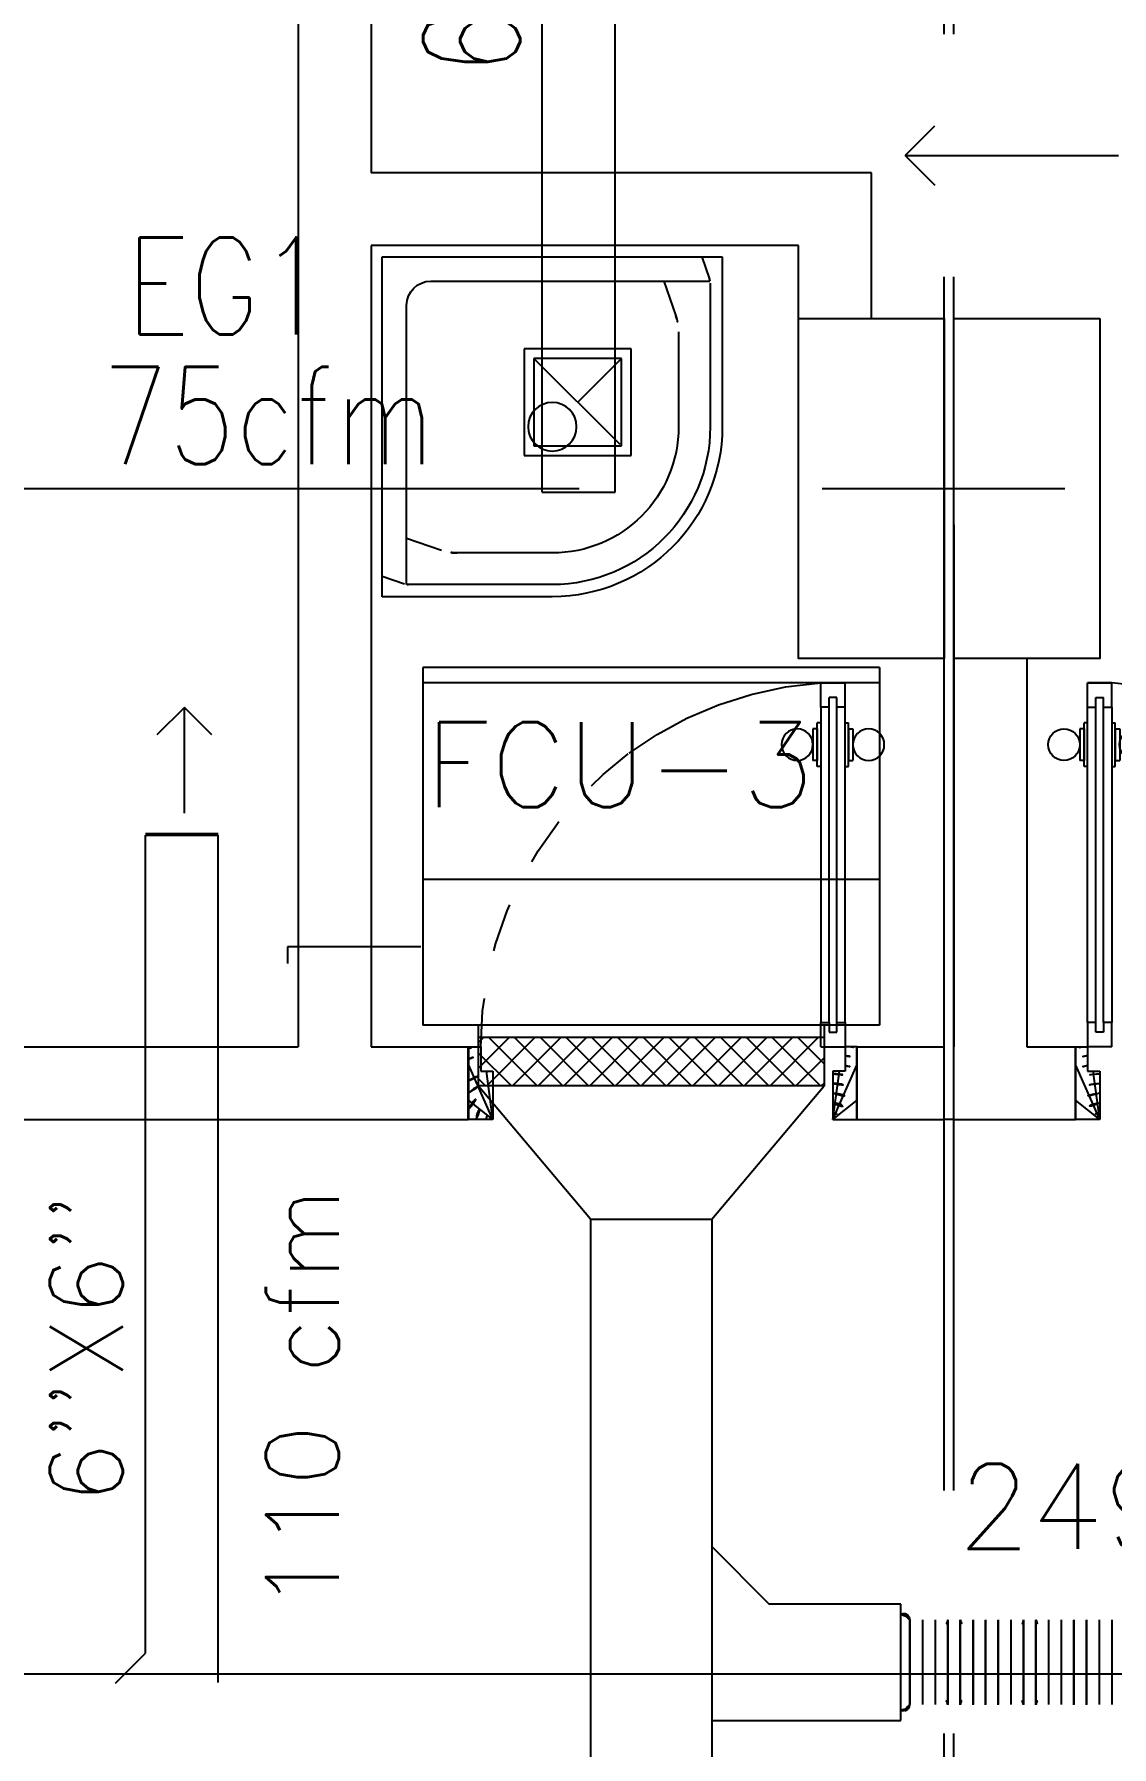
# Model space of a CAD drawing. Extents: x 417866230.2 to 417866327.8, y 43498045.5 to 43498135.4.
# Drawn here: x 417866272.323 to 417866274.542, y 43498067.71 to 43498071.238 of the extents above; entities that cross this region are included whole.
import ezdxf

# ---------------------------------------------------------------- set-up
doc = ezdxf.new("R2010")
doc.units = 0
doc.header["$MEASUREMENT"] = 0
doc.linetypes.add('CENTERX2', pattern=[4, 2.5, -0.5, 0.5, -0.5])
doc.linetypes.add('HIDDEN', pattern=[0.375, 0.25, -0.125])
doc.layers.get('0').update_dxf_attribs({"linetype": 'CONTINUOUS'})
for name, color, linetype in [('AXES', 11, 'CENTERX2'), ('COL', 9, 'CONTINUOUS'), ('DOOR', 9, 'CONTINUOUS'), ('DUCT', 6, 'CONTINUOUS'), ('EXDUCT', 10, 'CONTINUOUS'), ('FCU', 6, 'CONTINUOUS'), ('FIX', 9, 'CONTINUOUS'), ('HAT', 12, 'CONTINUOUS'), ('M-AC-FLEX', 3, 'CONTINUOUS'), ('M-EGU.', 2, 'CONTINUOUS'), ('SCD', 2, 'CONTINUOUS'), ('WALL', 4, 'CONTINUOUS')]:
    doc.layers.add(name, color=color, linetype=linetype)
doc.styles.add('ROMANS', font='ROMANS.shx', dxfattribs={"width": 0.6})

# ---------------------------------------------------------------- blocks, each defined once
blk = doc.blocks.new('JAN-001')
for p, q in [((730, -30), (30, -30)), ((30, -30), (30, -730)), ((687.8, -30), (703.6, -76)), ((730, -380), (730, -30)), ((704.6, -80), (130, -80)), ((609.8, -80), (634.5, -151.8)), ((705, -380), (705, -84.2)), ((80, -130), (80, -704.6)), ((640, -380), (640, -184.4)), ((80, -609.8), (151.8, -634.5)), ((184.4, -640), (380, -640)), ((30, -687.8), (76, -703.6)), ((84.2, -705), (380, -705)), ((30, -730), (380, -730))]:
    blk.add_line(p, q)
blk.add_circle((380, -380), 50)
for centre, radius, start, end in [((130, -130), 50, 90, 180), ((680, -84.2), 25, 0, 19.0039), ((540, -184.4), 100, 0, 19.0039), ((380, -380), 350, 270, 0), ((380, -380), 325, 270, 0), ((380, -380), 260, 270, 0), ((184.4, -540), 100, 250.9961, 270), ((84.2, -680), 25, 250.9961, 270)]:
    blk.add_arc(centre, radius, start, end)
blk = doc.blocks.new('C11')
at = {"layer": 'HAT'}
h = blk.add_hatch(dxfattribs=at)
h.set_pattern_fill('ANSI31', color=256, scale=300, style=0)
h.set_pattern_definition([(45, (-383765.23, -62181), (-26.5165043, 26.5165043), [])])
h.paths.add_polyline_path([(-20, 350), (-20, 700), (-320, 700), (-320, 350)])
h.paths.add_polyline_path([(-320, 0), (-20, 0), (-20, 350), (-320, 350)])
h = blk.add_hatch(dxfattribs=at)
h.set_pattern_fill('ANSI31', color=256, scale=300, style=0)
h.set_pattern_definition([(45, (-383445.23, -62181), (-26.5165043, 26.5165043), [])])
h.paths.add_polyline_path([(300, 350), (300, 700), (0, 700), (0, 350)])
h.paths.add_polyline_path([(0, 0), (300, 0), (300, 350), (0, 350)])
at = {"layer": 'COL'}
for points in [[(-20, 700), (-20, 0), (-320, 0), (-320, 700)], [(300, 700), (300, 0), (0, 0), (0, 700)]]:
    blk.add_lwpolyline(points, close=True, dxfattribs=at)
blk = doc.blocks.new('DOOR80')
at = {"layer": 'DOOR', "color": 7, "linetype": 'ByBlock'}
for p, q in [((-150, 800), (0, 800)), ((-150, 800), (-150, 775)), ((0, 800), (-150, 800)), ((0, 750), (-113.7, 800)), ((0, 750), (-40.1, 800)), ((0, 750), (0, 800)), ((-150, 775), (-100, 775)), ((-100, 775), (-100, 750)), ((0, 750), (-100, 763.4)), ((-100, 750), (0, 750)), ((-849.6, 75), (-899.6, 75)), ((-899.6, 75), (-899.6, 25)), ((-899.6, 25), (-899.6, 75)), ((-849.6, 58), (-849.6, 75)), ((-727.2, 82.2), (-817.2, 82.2)), ((-817.2, 75), (-817.2, 82.2)), ((-804.6, 91.2), (-739.8, 91.2)), ((-804.6, 82.2), (-804.6, 91.2)), ((-804.6, 82.2), (-739.8, 82.2)), ((-739.8, 82.2), (-739.8, 91.2)), ((-727.2, 75), (-727.2, 82.2)), ((-150, 75), (-200, 75)), ((-200, 75), (-200, 58)), ((-150, 75), (-150, 25)), ((-849.6, 58), (-869.6, 58)), ((-869.6, 42), (-869.6, 58)), ((-849.6, 42), (-869.6, 42)), ((-849.6, 25), (-849.6, 42)), ((-200, 58), (-180, 58)), ((-180, 42), (-200, 42)), ((-200, 42), (-200, 25)), ((-180, 58), (-180, 42)), ((0, 50), (-113.7, 0)), ((-100, 25), (-100, 50)), ((0, 50), (-100, 36.6)), ((-100, 50), (0, 50)), ((0, 50), (-40.1, 0)), ((0, 50), (0, 0)), ((-849.6, 25), (-899.6, 25)), ((-817.2, 25), (-817.2, 17.8)), ((-727.2, 17.8), (-817.2, 17.8)), ((-804.6, 17.8), (-739.8, 17.8)), ((-804.6, 17.8), (-804.6, 8.8)), ((-804.6, 8.8), (-739.8, 8.8)), ((-739.8, 17.8), (-739.8, 8.8)), ((-727.2, 25), (-727.2, 17.8)), ((-200, 25), (-150, 25)), ((-150, 25), (-100, 25)), ((-150, 0), (-150, 25)), ((0, 0), (-150, 0))]:
    blk.add_line(p, q, dxfattribs=at)
at = {"layer": 'DOOR', "linetype": 'ByBlock'}
for p, q in [((-849.6, 75), (-200, 75)), ((-200, 58), (-849.6, 58)), ((-200, 42), (-849.6, 42)), ((-200, 25), (-849.6, 25))]:
    blk.add_line(p, q, dxfattribs=at)
at = {"layer": 'DOOR', "color": 7, "linetype": 'ByBlock'}
for centre in [(-772.2, 123.5), (-772.2, -23.5)]:
    blk.add_circle(centre, 32.4, dxfattribs=at)
for centre, radius, start, end in [((0, 750), 154.4, 161.1053, 166.2858), ((0, 750), 134.4, 158.1598, 169.28), ((0, 750), 94.4, 148.0182, 180), ((0, 750), 74.4, 137.7764, 180), ((0, 750), 54.4, 113.2074, 180), ((0, 750), 34.4, 90, 180), ((0, 750), 14.4, 90, 180), ((0, 50), 94.4, 180, 211.9818), ((0, 50), 74.4, 180, 222.2236), ((0, 50), 54.4, 180, 246.7926), ((0, 50), 34.4, 180, 270), ((0, 50), 14.4, 180, 270), ((0, 50), 154.4, 193.7142, 198.8947), ((0, 50), 134.4, 190.72, 201.8402), ((0, 50), 114.4, 192.6226, 205.9162)]:
    blk.add_arc(centre, radius, start, end, dxfattribs=at)
at = {"layer": 'DOOR', "linetype": 'HIDDEN', "ltscale": 0.5}
blk.add_arc((-149.1, 22.7), 752.3, 90.0695, 176.0204, dxfattribs=at)
blk = doc.blocks.new('*X118')
at = {"color": 0}
for p, q in [((23911.7, -1650.2), (23966, -1595.9)), ((23911.7, -1597.2), (23912.9, -1595.9)), ((23919, -1695.9), (24019, -1595.9)), ((24022.8, -1695.9), (23922.8, -1595.9)), ((23972, -1695.9), (24072, -1595.9)), ((24075.9, -1695.9), (23975.9, -1595.9)), ((24025.1, -1695.9), (24125.1, -1595.9)), ((24128.9, -1695.9), (24028.9, -1595.9)), ((24078.1, -1695.9), (24178.1, -1595.9)), ((24181.9, -1695.9), (24081.9, -1595.9)), ((24131.1, -1695.9), (24231.1, -1595.9)), ((24235, -1695.9), (24135, -1595.9)), ((24184.2, -1695.9), (24284.2, -1595.9)), ((24288, -1695.9), (24188, -1595.9)), ((24237.2, -1695.9), (24337.2, -1595.9)), ((24341, -1695.9), (24241, -1595.9)), ((24290.2, -1695.9), (24390.2, -1595.9)), ((24394.1, -1695.9), (24294.1, -1595.9)), ((24343.3, -1695.9), (24443.3, -1595.9)), ((24447.1, -1695.9), (24347.1, -1595.9)), ((24396.3, -1695.9), (24496.3, -1595.9)), ((24500.1, -1695.9), (24400.1, -1595.9)), ((24449.3, -1695.9), (24549.3, -1595.9)), ((24553.2, -1695.9), (24453.2, -1595.9)), ((24502.4, -1695.9), (24602.4, -1595.9)), ((24606.2, -1695.9), (24506.2, -1595.9)), ((24623.7, -1660.4), (24559.2, -1595.9)), ((24623.7, -1607.4), (24612.3, -1595.9)), ((23969.8, -1695.9), (23911.7, -1637.8)), ((24555.4, -1695.9), (24623.7, -1627.6)), ((23916.8, -1695.9), (23911.7, -1690.9)), ((24608.4, -1695.9), (24623.7, -1680.7))]:
    blk.add_line(p, q, dxfattribs=at)

msp = doc.modelspace()

# ---------------------------------------------------------------- linework, layer by layer
at = {"layer": 'AXES'}
for p, q in [((417866274.1969, 43498056.2378), (417866274.1969, 43498134.3745)), ((417866274.2169, 43498056.2378), (417866274.2169, 43498134.3745)), ((417866230.9454, 43498070.3021), (417866300.0369, 43498070.3021))]:
    msp.add_line(p, q, dxfattribs=at)
at = {"layer": 'DUCT'}
for p, q in [((417866272.5522, 43498069.591), (417866272.7022, 43498069.591)), ((417866272.5522, 43498069.5876), (417866272.7022, 43498069.5876)), ((417866272.5522, 43498067.9032), (417866272.5522, 43498069.5876)), ((417866272.7022, 43498067.8424), (417866272.7022, 43498069.5876)), ((417866272.8444, 43498069.3581), (417866272.8444, 43498069.3236)), ((417866273.119, 43498069.3581), (417866272.8444, 43498069.3581)), ((417866273.4683, 43498068.7973), (417866273.2373, 43498069.0714)), ((417866273.7183, 43498068.7973), (417866273.9493, 43498069.0714)), ((417866273.4683, 43498068.7973), (417866273.7183, 43498068.7973)), ((417866273.4683, 43498068.7973), (417866273.4683, 43498067.6389)), ((417866273.7183, 43498068.7973), (417866273.7183, 43498067.6389)), ((417866273.7167, 43498068.1241), (417866273.8367, 43498068.0041)), ((417866274.1075, 43498068.0041), (417866273.8367, 43498068.0041)), ((417866274.1075, 43498067.7641), (417866274.1075, 43498068.0041)), ((417866272.4903, 43498067.8414), (417866272.5522, 43498067.9032)), ((417866268.6154, 43498067.8608), (417866279.8969, 43498067.8608)), ((417866273.7167, 43498067.7641), (417866274.1075, 43498067.7641))]:
    msp.add_line(p, q, dxfattribs=at)
at = {"layer": 'EXDUCT', "linetype": 'Continuous'}
for p, q in [((417866273.3692, 43498070.2944), (417866273.3692, 43498072.1135)), ((417866273.5192, 43498070.2944), (417866273.5192, 43498071.9856)), ((417866273.4422, 43498070.4797), (417866273.5322, 43498070.5697)), ((417866273.3692, 43498070.2944), (417866273.5192, 43498070.2944))]:
    msp.add_line(p, q, dxfattribs=at)
at = {"layer": 'FCU', "color": 6}
for p, q in [((417866273.1233, 43498069.9334), (417866273.1233, 43498069.1964)), ((417866274.0633, 43498069.9334), (417866273.1233, 43498069.9334)), ((417866274.0633, 43498069.9334), (417866274.0633, 43498069.1964)), ((417866274.0633, 43498069.4964), (417866273.1233, 43498069.4964)), ((417866274.0633, 43498069.1964), (417866273.1233, 43498069.1964))]:
    msp.add_line(p, q, dxfattribs=at)
at = {"layer": 'FCU', "color": 3}
for p, q in [((417866274.0633, 43498069.9014), (417866273.1233, 43498069.9014)), ((417866273.2373, 43498069.1964), (417866273.2373, 43498069.0714)), ((417866273.9493, 43498069.1964), (417866273.9493, 43498069.0714)), ((417866273.9493, 43498069.1714), (417866273.2373, 43498069.1714)), ((417866273.9493, 43498069.0714), (417866273.2373, 43498069.0714))]:
    msp.add_line(p, q, dxfattribs=at)
at = {"layer": 'M-AC-FLEX', "color": 11}
for p, q in [((417866274.126, 43498067.9716), (417866274.126, 43498067.7971)), ((417866274.126, 43498067.9716), (417866274.126, 43498067.7971)), ((417866274.126, 43498067.7969), (417866274.126, 43498067.9713)), ((417866274.126, 43498067.7969), (417866274.126, 43498067.9713)), ((417866274.152, 43498067.9716), (417866274.152, 43498067.7971)), ((417866274.152, 43498067.9716), (417866274.152, 43498067.7971)), ((417866274.1781, 43498067.9716), (417866274.1781, 43498067.7971)), ((417866274.1781, 43498067.9716), (417866274.1781, 43498067.7971)), ((417866274.2042, 43498067.9716), (417866274.2042, 43498067.7971)), ((417866274.2042, 43498067.9716), (417866274.2042, 43498067.7971)), ((417866274.2042, 43498067.7969), (417866274.2042, 43498067.9713)), ((417866274.2042, 43498067.7969), (417866274.2042, 43498067.9713)), ((417866274.2298, 43498067.9716), (417866274.2298, 43498067.7971)), ((417866274.2298, 43498067.9716), (417866274.2298, 43498067.7971)), ((417866274.2298, 43498067.7969), (417866274.2298, 43498067.9713)), ((417866274.2298, 43498067.7969), (417866274.2298, 43498067.9713)), ((417866274.2563, 43498067.9716), (417866274.2563, 43498067.7971)), ((417866274.2563, 43498067.7969), (417866274.2563, 43498067.9713)), ((417866274.2819, 43498067.9716), (417866274.2819, 43498067.7971)), ((417866274.2819, 43498067.9716), (417866274.2819, 43498067.7971)), ((417866274.2819, 43498067.9716), (417866274.2819, 43498067.7971)), ((417866274.2819, 43498067.7969), (417866274.2819, 43498067.9713)), ((417866274.308, 43498067.9716), (417866274.308, 43498067.7971)), ((417866274.308, 43498067.9716), (417866274.308, 43498067.7971)), ((417866274.308, 43498067.9716), (417866274.308, 43498067.7971)), ((417866274.308, 43498067.7969), (417866274.308, 43498067.9713)), ((417866274.3341, 43498067.9716), (417866274.3341, 43498067.7971)), ((417866274.3341, 43498067.9716), (417866274.3341, 43498067.7971)), ((417866274.3601, 43498067.9716), (417866274.3601, 43498067.7971)), ((417866274.3601, 43498067.9716), (417866274.3601, 43498067.7971)), ((417866274.3601, 43498067.7969), (417866274.3601, 43498067.9713)), ((417866274.3601, 43498067.7969), (417866274.3601, 43498067.9713)), ((417866274.3857, 43498067.9716), (417866274.3857, 43498067.7971)), ((417866274.3857, 43498067.9716), (417866274.3857, 43498067.7971)), ((417866274.3857, 43498067.7969), (417866274.3857, 43498067.9713)), ((417866274.3857, 43498067.7969), (417866274.3857, 43498067.9713)), ((417866274.4118, 43498067.9716), (417866274.4118, 43498067.7971)), ((417866274.4118, 43498067.9716), (417866274.4118, 43498067.7971)), ((417866274.4379, 43498067.9716), (417866274.4379, 43498067.7971)), ((417866274.4379, 43498067.9716), (417866274.4379, 43498067.7971)), ((417866274.464, 43498067.9716), (417866274.464, 43498067.7971)), ((417866274.464, 43498067.9716), (417866274.464, 43498067.7971)), ((417866274.464, 43498067.7969), (417866274.464, 43498067.9713)), ((417866274.464, 43498067.7969), (417866274.464, 43498067.9713)), ((417866274.4896, 43498067.9716), (417866274.4896, 43498067.7971)), ((417866274.4896, 43498067.9716), (417866274.4896, 43498067.7971)), ((417866274.4896, 43498067.7969), (417866274.4896, 43498067.9713)), ((417866274.4896, 43498067.7969), (417866274.4896, 43498067.9713)), ((417866274.5156, 43498067.9716), (417866274.5156, 43498067.7971)), ((417866274.5156, 43498067.9716), (417866274.5156, 43498067.7971)), ((417866274.5417, 43498067.9716), (417866274.5417, 43498067.7971)), ((417866274.5417, 43498067.9716), (417866274.5417, 43498067.7971))]:
    msp.add_line(p, q, dxfattribs=at)
at = {"layer": 'M-AC-FLEX'}
for points in [[(417866274.126, 43498067.9711, -0.00451), (417866274.126, 43498067.9713, 0.561146), (417866274.1075, 43498067.9831, 0.561146)], [(417866274.1075, 43498067.9831, -0.561146), (417866274.126, 43498067.9713)], [(417866274.126, 43498067.9716, 1), (417866274.152, 43498067.9716, -1), (417866274.1781, 43498067.9716)], [(417866274.1781, 43498067.9716, 1), (417866274.152, 43498067.9716)], [(417866274.152, 43498067.9716, -1), (417866274.1781, 43498067.9716)], [(417866274.2042, 43498067.9716, -1), (417866274.1781, 43498067.9716, 1), (417866274.152, 43498067.9716)], [(417866274.2042, 43498067.9711, 0.00451), (417866274.2042, 43498067.9713, -1.018005), (417866274.2298, 43498067.9713)], [(417866274.2298, 43498067.9711, -0.00451), (417866274.2298, 43498067.9713, 1.018005), (417866274.2042, 43498067.9713)], [(417866274.2298, 43498067.9716, 1), (417866274.2558, 43498067.9716, -1), (417866274.2819, 43498067.9716)], [(417866274.2558, 43498067.9716, -1), (417866274.2819, 43498067.9716)], [(417866274.308, 43498067.9716, -1), (417866274.2819, 43498067.9716, 1), (417866274.2558, 43498067.9716)], [(417866274.2819, 43498067.9716, 1), (417866274.2558, 43498067.9716)], [(417866274.2563, 43498067.9711, 0.00451), (417866274.2563, 43498067.9713, -1.018005), (417866274.2819, 43498067.9713)], [(417866274.2819, 43498067.9716, 1), (417866274.308, 43498067.9716, -1), (417866274.3341, 43498067.9716)], [(417866274.3341, 43498067.9716, 1), (417866274.308, 43498067.9716)], [(417866274.308, 43498067.9716, -1), (417866274.3341, 43498067.9716)], [(417866274.3601, 43498067.9716, -1), (417866274.3341, 43498067.9716, 1), (417866274.308, 43498067.9716)], [(417866274.3336, 43498067.9711, -0.00451), (417866274.3336, 43498067.9713, 1.018005), (417866274.308, 43498067.9713)], [(417866274.3857, 43498067.9711, -0.00451), (417866274.3857, 43498067.9713, 1.018005), (417866274.3601, 43498067.9713)], [(417866274.3601, 43498067.9711, 0.00451), (417866274.3601, 43498067.9713, -1.018005), (417866274.3857, 43498067.9713)], [(417866274.3857, 43498067.9716, 1), (417866274.4118, 43498067.9716, -1), (417866274.4379, 43498067.9716)], [(417866274.4118, 43498067.9716, -1), (417866274.4379, 43498067.9716)], [(417866274.464, 43498067.9716, -1), (417866274.4379, 43498067.9716, 1), (417866274.4118, 43498067.9716)], [(417866274.4379, 43498067.9716, 1), (417866274.4118, 43498067.9716)], [(417866274.464, 43498067.9711, 0.00451), (417866274.464, 43498067.9713, -1.018005), (417866274.4896, 43498067.9713)], [(417866274.4896, 43498067.9711, -0.00451), (417866274.4896, 43498067.9713, 1.018005), (417866274.464, 43498067.9713)], [(417866274.4896, 43498067.9716, 1), (417866274.5156, 43498067.9716, -1), (417866274.5417, 43498067.9716)], [(417866274.5417, 43498067.9716, 1), (417866274.5156, 43498067.9716)], [(417866274.5156, 43498067.9716, -1), (417866274.5417, 43498067.9716)], [(417866274.5678, 43498067.9716, -1), (417866274.5417, 43498067.9716, 1), (417866274.5156, 43498067.9716)], [(417866274.152, 43498067.9716, -1), (417866274.126, 43498067.9716)], [(417866274.1781, 43498067.9716, 1), (417866274.2042, 43498067.9716)], [(417866274.2042, 43498067.9716, -0.412332), (417866274.1912, 43498067.9585, -0.412332)], [(417866274.2558, 43498067.9716, -1), (417866274.2298, 43498067.9716)], [(417866274.2298, 43498067.9716, 0.412332), (417866274.2427, 43498067.9585, 0.412332)], [(417866274.308, 43498067.9716, -1), (417866274.2819, 43498067.9716)], [(417866274.2819, 43498067.9716, 1), (417866274.308, 43498067.9716)], [(417866274.3341, 43498067.9716, 1), (417866274.3601, 43498067.9716)], [(417866274.3601, 43498067.9716, -0.412332), (417866274.3472, 43498067.9585, -0.412332)], [(417866274.3857, 43498067.9716, 0.412332), (417866274.3987, 43498067.9585, 0.412332)], [(417866274.4118, 43498067.9716, -1), (417866274.3857, 43498067.9716)], [(417866274.4379, 43498067.9716, 1), (417866274.464, 43498067.9716)], [(417866274.5156, 43498067.9716, -1), (417866274.4896, 43498067.9716)], [(417866274.126, 43498067.7971, -1), (417866274.152, 43498067.7971, 1), (417866274.1781, 43498067.7971)], [(417866274.2042, 43498067.7971, 1), (417866274.1781, 43498067.7971, -1), (417866274.152, 43498067.7971)], [(417866274.2042, 43498067.7971, 0.412332), (417866274.1912, 43498067.8102, 0.412332)], [(417866274.2298, 43498067.7971, -1), (417866274.2558, 43498067.7971, 1), (417866274.2819, 43498067.7971)], [(417866274.2298, 43498067.7971, -0.412332), (417866274.2427, 43498067.8102, -0.412332)], [(417866274.308, 43498067.7971, 1), (417866274.2819, 43498067.7971, -1), (417866274.2558, 43498067.7971)], [(417866274.2819, 43498067.7971, -1), (417866274.308, 43498067.7971, 1), (417866274.3341, 43498067.7971)], [(417866274.3601, 43498067.7971, 1), (417866274.3341, 43498067.7971, -1), (417866274.308, 43498067.7971)], [(417866274.3601, 43498067.7971, 0.412332), (417866274.3472, 43498067.8102, 0.412332)], [(417866274.3857, 43498067.7971, -0.412332), (417866274.3987, 43498067.8102, -0.412332)], [(417866274.3857, 43498067.7971, -1), (417866274.4118, 43498067.7971, 1), (417866274.4379, 43498067.7971)], [(417866274.464, 43498067.7971, 1), (417866274.4379, 43498067.7971, -1), (417866274.4118, 43498067.7971)], [(417866274.4896, 43498067.7971, -1), (417866274.5156, 43498067.7971, 1), (417866274.5417, 43498067.7971)], [(417866274.5678, 43498067.7971, 1), (417866274.5417, 43498067.7971, -1), (417866274.5156, 43498067.7971)], [(417866274.126, 43498067.7971, -0.561064), (417866274.1075, 43498067.7854, -0.561064)], [(417866274.126, 43498067.7971, -0.561064), (417866274.1075, 43498067.7854, -0.561064)], [(417866274.1075, 43498067.7854, 0.549395), (417866274.126, 43498067.7967)], [(417866274.1075, 43498067.7854, 0.549395), (417866274.126, 43498067.7967)], [(417866274.126, 43498067.7971, 0.00451), (417866274.126, 43498067.7969, -0.008922), (417866274.126, 43498067.7964)], [(417866274.126, 43498067.7967, 0.004461), (417866274.126, 43498067.7969)], [(417866274.126, 43498067.7969, -0.008922), (417866274.126, 43498067.7964)], [(417866274.126, 43498067.7967, 0.004461), (417866274.126, 43498067.7969)], [(417866274.2042, 43498067.7971, 0.999838), (417866274.2298, 43498067.7967)], [(417866274.2298, 43498067.7971, -0.999838), (417866274.2042, 43498067.7967)], [(417866274.2042, 43498067.7971, -0.00451), (417866274.2042, 43498067.7969, 0.008922), (417866274.2042, 43498067.7964)], [(417866274.2298, 43498067.7971, -0.999838), (417866274.2042, 43498067.7967)], [(417866274.2042, 43498067.7971, 0.999838), (417866274.2298, 43498067.7967)], [(417866274.2042, 43498067.7967, -0.004461), (417866274.2042, 43498067.7969)], [(417866274.2042, 43498067.7969, 0.008922), (417866274.2042, 43498067.7964)], [(417866274.2042, 43498067.7967, -0.004461), (417866274.2042, 43498067.7969)], [(417866274.2298, 43498067.7971, 0.00451), (417866274.2298, 43498067.7969, -0.008922), (417866274.2298, 43498067.7964)], [(417866274.2298, 43498067.7967, 0.004461), (417866274.2298, 43498067.7969)], [(417866274.2298, 43498067.7967, 0.004461), (417866274.2298, 43498067.7969)], [(417866274.2298, 43498067.7969, -0.008922), (417866274.2298, 43498067.7964)], [(417866274.2563, 43498067.7971, 0.999838), (417866274.2819, 43498067.7967)], [(417866274.2819, 43498067.7971, -0.999838), (417866274.2563, 43498067.7967)], [(417866274.2563, 43498067.7967, -0.004461), (417866274.2563, 43498067.7969)], [(417866274.2563, 43498067.7969, 0.008922), (417866274.2563, 43498067.7964)], [(417866274.2819, 43498067.7971, 0.00451), (417866274.2819, 43498067.7969, -0.008922), (417866274.2819, 43498067.7964)], [(417866274.2819, 43498067.7967, 0.004461), (417866274.2819, 43498067.7969)], [(417866274.308, 43498067.7971, -0.00451), (417866274.308, 43498067.7969, 0.008922), (417866274.308, 43498067.7964)], [(417866274.3336, 43498067.7971, -0.999838), (417866274.308, 43498067.7967)], [(417866274.308, 43498067.7971, 0.999838), (417866274.3336, 43498067.7967)], [(417866274.308, 43498067.7967, -0.004461), (417866274.308, 43498067.7969)], [(417866274.3336, 43498067.7967, 0.004461), (417866274.3336, 43498067.7969)], [(417866274.3336, 43498067.7969, -0.008922), (417866274.3336, 43498067.7964)], [(417866274.3601, 43498067.7971, -0.00451), (417866274.3601, 43498067.7969, 0.008922), (417866274.3601, 43498067.7964)], [(417866274.3857, 43498067.7971, -0.999838), (417866274.3601, 43498067.7967)], [(417866274.3601, 43498067.7971, 0.999838), (417866274.3857, 43498067.7967)], [(417866274.3601, 43498067.7971, 0.999838), (417866274.3857, 43498067.7967)], [(417866274.3857, 43498067.7971, -0.999838), (417866274.3601, 43498067.7967)], [(417866274.3601, 43498067.7967, -0.004461), (417866274.3601, 43498067.7969)], [(417866274.3601, 43498067.7967, -0.004461), (417866274.3601, 43498067.7969)], [(417866274.3601, 43498067.7969, 0.008922), (417866274.3601, 43498067.7964)], [(417866274.3857, 43498067.7971, 0.00451), (417866274.3857, 43498067.7969, -0.008922), (417866274.3857, 43498067.7964)], [(417866274.3857, 43498067.7967, 0.004461), (417866274.3857, 43498067.7969)], [(417866274.3857, 43498067.7969, -0.008922), (417866274.3857, 43498067.7964)], [(417866274.3857, 43498067.7967, 0.004461), (417866274.3857, 43498067.7969)], [(417866274.464, 43498067.7971, 0.999838), (417866274.4896, 43498067.7967)], [(417866274.4896, 43498067.7971, -0.999838), (417866274.464, 43498067.7967)], [(417866274.464, 43498067.7971, -0.00451), (417866274.464, 43498067.7969, 0.008922), (417866274.464, 43498067.7964)], [(417866274.4896, 43498067.7971, -0.999838), (417866274.464, 43498067.7967)], [(417866274.464, 43498067.7971, 0.999838), (417866274.4896, 43498067.7967)], [(417866274.464, 43498067.7967, -0.004461), (417866274.464, 43498067.7969)], [(417866274.464, 43498067.7969, 0.008922), (417866274.464, 43498067.7964)], [(417866274.464, 43498067.7967, -0.004461), (417866274.464, 43498067.7969)], [(417866274.4896, 43498067.7971, 0.00451), (417866274.4896, 43498067.7969, -0.008922), (417866274.4896, 43498067.7964)], [(417866274.4896, 43498067.7967, 0.004461), (417866274.4896, 43498067.7969)], [(417866274.4896, 43498067.7967, 0.004461), (417866274.4896, 43498067.7969)], [(417866274.4896, 43498067.7969, -0.008922), (417866274.4896, 43498067.7964)]]:
    msp.add_lwpolyline(points, format="xyb", dxfattribs=at)
at = {"layer": 'M-EGU.'}
for p, q in [((417866274.1164, 43498070.9877), (417866274.1775, 43498071.0488)), ((417866274.1164, 43498070.9877), (417866274.1775, 43498070.9266)), ((417866274.1164, 43498070.9877), (417866274.5553, 43498070.9877)), ((417866273.5322, 43498070.5697), (417866273.3522, 43498070.5697)), ((417866273.3522, 43498070.5697), (417866273.3522, 43498070.3897)), ((417866273.5322, 43498070.3897), (417866273.5322, 43498070.5697)), ((417866273.3522, 43498070.3897), (417866273.5322, 43498070.3897))]:
    msp.add_line(p, q, dxfattribs=at)
at = {"layer": 'M-EGU.', "linetype": 'HIDDEN'}
for p, q in [((417866273.5522, 43498070.5897), (417866273.3322, 43498070.5897)), ((417866273.3322, 43498070.5897), (417866273.3322, 43498070.3697)), ((417866273.3522, 43498070.5697), (417866273.5322, 43498070.3897)), ((417866273.5522, 43498070.3697), (417866273.5522, 43498070.5897)), ((417866273.3322, 43498070.3697), (417866273.5522, 43498070.3697))]:
    msp.add_line(p, q, dxfattribs=at)
at = {"layer": 'M-EGU.', "color": 4}
for p, q in [((417866272.6323, 43498069.8509), (417866272.5757, 43498069.7943)), ((417866272.6888, 43498069.7943), (417866272.6323, 43498069.8509))]:
    msp.add_line(p, q, dxfattribs=at)
at = {"layer": 'M-EGU.', "color": 2}
msp.add_line((417866272.6323, 43498069.6331), (417866272.6323, 43498069.8509), dxfattribs=at)
at = {"layer": 'WALL'}
for p, q in [((417866272.8669, 43498072.8271), (417866272.8669, 43498069.1521)), ((417866273.0169, 43498072.8271), (417866273.0169, 43498070.9521)), ((417866273.8969, 43498070.9521), (417866273.0169, 43498070.9521)), ((417866274.0469, 43498070.9521), (417866273.0169, 43498070.9521)), ((417866274.0469, 43498070.6521), (417866274.0469, 43498070.9521)), ((417866273.0169, 43498070.8021), (417866273.0169, 43498069.1521)), ((417866273.8969, 43498070.8021), (417866273.0169, 43498070.8021)), ((417866273.8969, 43498070.6521), (417866273.8969, 43498070.8021)), ((417866274.2169, 43498070.2271), (417866274.2169, 43498069.1521)), ((417866274.3669, 43498069.9521), (417866274.3669, 43498069.1521)), ((417866268.9969, 43498069.1521), (417866272.8669, 43498069.1521)), ((417866273.0169, 43498069.1521), (417866273.2169, 43498069.1521)), ((417866273.2169, 43498069.0021), (417866273.2169, 43498069.1521)), ((417866274.0169, 43498069.1521), (417866274.1969, 43498069.1521)), ((417866274.0169, 43498069.0021), (417866274.0169, 43498069.1521)), ((417866274.3669, 43498069.1521), (417866274.4669, 43498069.1521)), ((417866274.4669, 43498069.1521), (417866274.4669, 43498069.0021)), ((417866268.5969, 43498069.0021), (417866273.2169, 43498069.0021)), ((417866274.0169, 43498069.0021), (417866274.1969, 43498069.0021)), ((417866274.2169, 43498069.0021), (417866274.1969, 43498069.0021)), ((417866274.2169, 43498069.0021), (417866274.4669, 43498069.0021))]:
    msp.add_line(p, q, dxfattribs=at)

# ---------------------------------------------------------------- block references
at = {"layer": 'DOOR', "yscale": 0.0009999999892897904, "zscale": 0.001}
for p, xscale, rotation in [((417866274.0176, 43498069.0021), -0.0009999999892897904, 90), ((417866274.4669, 43498069.0021), 0.0009999999892897904, 270)]:
    msp.add_blockref('DOOR80', p, dxfattribs=dict(at, xscale=xscale, rotation=rotation))
at = {"layer": 'FCU', "color": 11, "extrusion": (0, 0, -1), "xscale": 0.001, "yscale": 0.001, "zscale": -0.001}
msp.add_blockref('*X118', (-417866297.861, 43498070.7674), dxfattribs=at)
at = {"layer": 'FIX', "xscale": -0.0009999999892897904, "yscale": 0.0009999999892897904, "zscale": 0.001, "rotation": 90}
msp.add_blockref('JAN-001', (417866273.0099, 43498070.8091), dxfattribs=at)
at = {"layer": 'HAT', "xscale": 0.001000000047497451, "yscale": 0.0009999999892897904, "zscale": 0.001}
msp.add_blockref('C11', (417866274.2169, 43498069.9521), dxfattribs=at)

# ---------------------------------------------------------------- texts
at = {"layer": 'SCD', "style": 'ROMANS', "width": 0.8}
msp.add_text("6''X4''", height=0.2, rotation=90, dxfattribs=at).set_placement((417866273.3239, 43498071.1536))
for s, p in [('EG1', (417866272.5128, 43498070.6192)), ('75cfm', (417866272.4627, 43498070.3522))]:
    msp.add_text(s, height=0.2, dxfattribs=at).set_placement(p)
at = {"layer": 'SCD', "style": 'ROMANS'}
for s, p in [('FCU-3', (417866273.127, 43498069.6457)), ('249cfm', (417866274.2243, 43498068.1179))]:
    msp.add_text(s, height=0.175, dxfattribs=at).set_placement(p)
for s, p in [('110 cfm', (417866272.9504, 43498067.9892)), ("6''X6''", (417866272.5056, 43498068.2098))]:
    msp.add_text(s, height=0.15, rotation=90, dxfattribs=at).set_placement(p)

doc.saveas('drawing.dxf')
